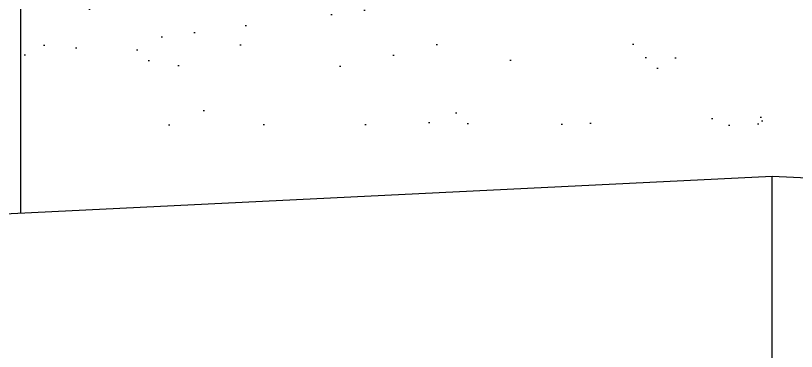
# Model space of a CAD drawing. Header units: millimetres. Extents: x 604785 to 1211550, y 1310998 to 2622648.
# Drawn here: x 605112.481 to 605115.549, y 1311074.224 to 1311075.544 of the extents above; entities that cross this region are included whole.
import ezdxf

# ---------------------------------------------------------------- set-up
doc = ezdxf.new("R2010")
doc.units = ezdxf.units.MM
doc.layers.add('acera', color=8, linetype='Continuous')

msp = doc.modelspace()

# ---------------------------------------------------------------- hatches: boundary and pattern name
h = msp.add_hatch()
h.set_pattern_fill('AR-SAND', color=83, scale=0.247914, style=0)
h.set_pattern_definition([(37.5, (443696.9102, 1001407.98424), (-0.01561694993, 0.4776870328), [0, -0.37682963097, 0, -0.42145419254, 0, -0.4028606252]), (7.5, (443696.9102, 1001407.98424), (0.4387528308, 0.6996501713), [0, -0.20328966934, 0, -0.33964249634, 0, -0.13015497122]), (327.5, (443696.60527, 1001407.98424), (0.7720400846, 0.0014029599), [0, -0.12395711545, 0, -0.44624561563, 0, -0.58259844262]), (317.5, (443696.6053, 1001407.98424), (0.7452615652, 0.2175882627), [0, -0.06197855773, 0, -0.29253879247, 0, -0.3346842117])])
h.paths.add_polyline_path([(605118.4098, 1311075.8135), (605112.4993, 1311075.8135), (605112.4993, 1311075.1106), (605118.4098, 1311075.1106)])

# ---------------------------------------------------------------- linework, layer by layer
at = {"layer": 'acera', "color": 7}
for p, q in [((605112.4993, 1311076.1372), (605112.4993, 1311074.7675)), ((605103.1096, 1311074.3073), (605115.4545, 1311074.9124)), ((605115.4545, 1311074.1405), (605115.4545, 1311074.9124)), ((605115.4545, 1311074.9124), (605127.7995, 1311074.3073))]:
    msp.add_line(p, q, dxfattribs=at)

doc.saveas('drawing.dxf')
